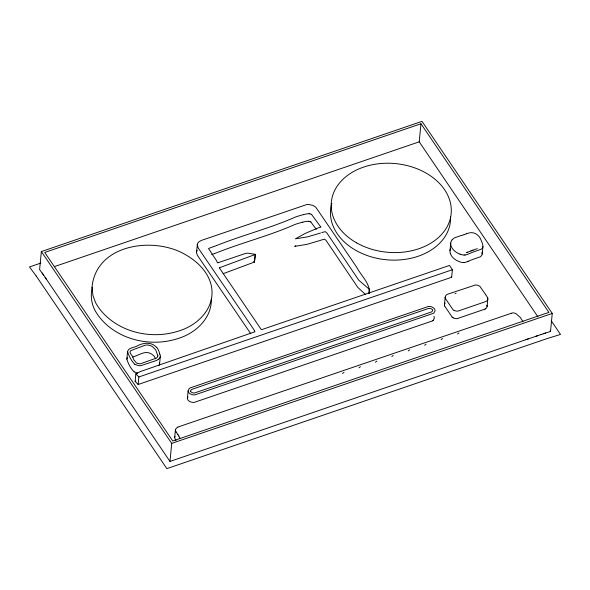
<?xml version="1.0" encoding="UTF-8"?>
<svg xmlns="http://www.w3.org/2000/svg" width="590" height="590" viewBox="0 0 590 590"><rect width="100%" height="100%" fill="white"/><g stroke="black" fill="none" stroke-linecap="round" stroke-linejoin="round"><path stroke-width="0.89" d="M156.534 347.34C151.276 341.381 142.573 342.724 136.379 346.374A17.715 13.098 5.5 0 1 135.198 346.817C132.462 347.753 128.207 348.166 127.588 351.633L126.857 359.155C128.185 363.661 130.7 368.477 134.055 371.811M127.588 351.633C128.908 356.139 131.423 360.955 134.786 364.288M177.863 427.079L176.255 428.288L175.422 429.845L174.647 437.802L175.311 439.454A18.061 13.356 5.5 0 0 175.931 440.369L176.019 440.487M175.378 430.088L176.034 431.924M468.158 261.348L470.857 260.161A15.583 11.527 5.5 0 1 471.838 259.784L480.12 256.871A8.061 5.959 5.5 0 0 480.725 256.584L482.089 254.828L482.015 252.085M482.229 254.076L482.967 246.296L482.583 244.061A70.321 52.008 5.5 0 0 481.233 240.543C479.729 235.484 474.441 231.413 469.079 232.954A26.285 19.441 5.5 0 0 466.609 233.743M188.107 390.934C188.299 393.641 191.765 394.776 194.11 394.961A3.4 2.515 5.5 0 0 194.656 394.909L194.752 394.894A1.704 1.261 5.5 0 0 195.025 394.828L432.876 313.504A2.316 1.718 5.5 0 0 433.259 313.334L433.355 313.268A4.152 3.068 5.5 0 0 434.048 312.693C437.389 309.507 432.293 306.166 429.041 306.417A3.333 2.471 5.5 0 0 428.547 306.468L428.428 306.483A1.527 1.128 5.5 0 0 428.148 306.557L190.364 387.851A2.294 1.696 5.5 0 0 189.943 388.036L189.855 388.102A4.064 3.009 5.5 0 0 189.161 388.677L188.144 390.683L187.384 398.464C187.539 401.185 191.049 402.306 193.38 402.491A3.4 2.515 5.5 0 0 193.926 402.439L194.029 402.417A1.704 1.261 5.5 0 0 194.302 402.358L432.146 321.034A2.316 1.718 5.5 0 0 432.536 320.864M369.303 293.296C370.395 283.443 360.91 275.604 356.655 267.137L315.753 207.149L312.774 205.313L308.481 204.435A5.561 4.115 5.5 0 0 307.095 204.516L307.051 204.524A3.85 2.847 5.5 0 0 306.431 204.671L201.677 240.314L198.919 241.745L197.48 243.559L196.477 252.395L197.303 255.19L250.728 333.675M197.222 244.533L198.122 247.815A22.693 16.786 5.5 0 0 198.594 248.545L253.589 329.198A39.574 29.271 5.5 0 1 254.334 330.37L254.423 330.525M545.949 332.908L550.514 331.499L552.255 313.43L422.005 121.363L41.352 251.561L39.611 269.623L43.151 274.439M219.399 267.919L261.193 329.463A3.127 2.308 5.5 0 0 262.299 329.434L449.499 265.434L452.382 269.733L451.66 277.256L138.149 384.488L135.11 381.391L135.833 373.861L137.853 372.865A15.709 11.616 5.5 0 0 138.185 372.688L140.332 371.597A4.897 3.621 5.5 0 1 140.59 371.494L253.707 332.192A57.569 42.576 5.5 0 0 254.887 331.757A8.452 6.254 5.5 0 0 254.806 331.469L254.467 330.614M138.149 384.488L138.879 376.958L135.833 373.861M159.521 364.355L160.355 356.338A3.385 2.5 5.5 0 0 160.362 356.006L159.956 354.214M528.411 338.852L169.979 461.446L171.72 443.378L41.352 251.561M223.057 273.731L254.452 262.026L255.315 254.334L248.611 253.25A6.77 5.008 5.5 0 0 245.956 253.376A10.259 7.589 5.5 0 0 244.651 253.722L218.632 262.55M254.452 262.026L255.315 254.334M368.898 293.451L369.303 289.27L358.698 280.125L326.897 233.013L325.274 231.649L322.501 232.357A11.269 8.334 5.5 0 1 321.852 232.593L321.749 232.63M537.918 316.852L419.225 141.829L420.965 123.76L44.729 252.446L172.759 440.988L545.713 313.438A13.732 10.155 5.5 0 1 546.06 313.327L548.929 312.457L420.965 123.76M444.447 304.772L445.17 297.242M450 250.654L450.723 243.132M487.104 306.431L487.834 298.901M187.384 398.464L187.93 396.886M174.655 437.618L175.024 436.526M482.952 246.546L482.473 248.095L481.447 249.054A8.061 5.959 5.5 0 1 480.843 249.341L472.561 252.255A15.583 11.527 5.5 0 0 471.58 252.638L468.88 253.818A14.971 11.07 5.5 0 1 465.119 255.02M126.857 359.155L127.396 357.68M160.355 356.338L160.244 356.825M196.5 252.063L197.171 250.337M92.246 287.669C90.403 295.096 91.303 303.149 94.784 309.971A54 39.943 5.5 0 0 97.918 315.082A71.508 52.894 5.5 0 0 102.726 320.96C119.46 338.69 145.804 345.452 169.404 340.769A63.742 47.148 5.5 0 0 179.087 338.173C195.976 332.863 211.935 317.877 211.309 299.064M452.191 239.806L453.268 238.744A12.81 9.477 5.5 0 1 454.588 237.807L461.299 235.469M433.333 320.223L434.417 318.054L433.93 316.306M158.26 359.399L158.017 359.583A9.034 6.682 5.5 0 1 156.011 360.623L141.091 365.594A4.071 3.009 5.5 0 1 138.377 365.579L134.837 364.325M342.554 373.47L343.985 372.371M358.978 367.828L360.409 366.737M375.395 362.194L376.826 361.095M391.819 356.559L393.25 355.46M408.236 350.917L409.667 349.818M424.66 345.283L426.091 344.184M441.084 339.641L442.507 338.549M457.501 334.006L458.932 332.908M432.676 320.768L432.654 320.783A4.152 3.068 5.5 0 0 433.325 320.223M295.841 245.728L294.683 246.369L306.129 244.489A14.669 10.849 5.5 0 0 307.316 244.245L319.802 240.565M135.11 381.391L135.87 381.015M466.211 252.756L477.332 248.626M467.25 252.365L467.774 252.144M369.303 289.27L369.709 289.107M255.175 254.504L219.392 267.779M218.595 244.754C243.95 234.768 270.486 228.109 295.443 217.031A68.034 50.32 5.5 0 1 299.949 215.586L303.526 214.59M217.872 252.284C243.22 242.298 269.763 235.639 294.72 224.561A68.034 50.32 5.5 0 1 299.219 223.116L302.795 222.12M217.968 245.005L216.382 245.602M217.238 252.527L214.878 253.42M215.992 245.75L208.513 248.479L216.287 260.315A9.285 6.866 5.5 0 1 216.84 261.363L217.105 262.034A4.668 3.451 5.5 0 0 217.585 262.889A6.261 4.632 5.5 0 0 218.617 262.535M214.487 253.567L211.721 254.563M466.609 233.736L464.124 234.658M470.923 250.787L471.44 250.603M178.047 427.005L511.397 313.238M543.294 333.763L545.706 332.981L541.096 334.523M40.828 263.088L29.5 266.968L36.182 275.958M54.31 266.643L419.225 141.829M138.879 376.958L452.382 269.733M484.678 309.212L457.965 318.357A8.739 6.461 5.5 0 1 457.412 318.526M484.759 309.182L485.253 308.998A3.164 2.338 5.5 0 0 485.474 308.894M171.72 443.378L552.255 313.43M535.786 336.33L541.222 334.478M525.956 339.693L538.242 335.496M456.107 293.304L455.089 293.643M320.355 240.381L321.13 240.123A11.269 8.334 5.5 0 0 321.779 239.887L324.53 239.179L325.982 240.3L357.732 287.33L365.291 294.329M472.509 250.241L473.047 250.064M320.525 233.035L307.707 236.797A12.184 9.012 5.5 0 1 306.859 236.966L295.406 238.839L304.676 233.714A17.634 13.046 5.5 0 1 305.281 233.397L318.585 227.755A10.568 7.817 5.5 0 1 320.2 227.253A5.937 4.388 5.5 0 0 320.872 227.12A9.293 6.874 5.5 0 0 320.554 226.685L311.542 214.413M132.359 356.965C138.303 355.947 144.115 350.431 150.273 353.381A12.235 9.049 5.5 0 1 151.755 354.162L154.042 356.08L155.731 358.831M511.655 313.165L512.887 312.862A2.249 1.667 5.5 0 1 513.138 312.825L515.653 313.408L519.244 316.506A16.07 11.881 5.5 0 0 519.849 317.036A3.024 2.235 5.5 0 1 520.409 317.7L521.826 319.78A25.916 19.168 5.5 0 1 522.548 320.99L522.961 321.889M465.09 254.946L464.124 255.013M463.888 262.521L463.401 262.543A8.688 6.431 5.5 0 1 459.404 261.687L456.874 260.581A16.491 12.191 5.5 0 1 451.055 255.109L450.288 253.302M137.64 373.138L134.114 371.855M253.538 261.518L254.592 261.864M460.089 254.216L457.597 253.058A16.446 12.169 5.5 0 1 451.984 247.933L451.136 246.141A11.07 8.186 5.5 0 1 452.11 239.769M452.147 317.066L444.845 306.298A10.554 7.803 5.5 0 1 444.676 306.018L444.676 306.018M310.812 221.943L316.247 229.311M42.119 273.008L43.763 275.338M177.878 434.469L176.653 432.839A18.061 13.356 5.5 0 1 176.034 431.924M36.189 275.98L166.852 468.637L546.635 338.741L560.5 334.427L551.244 320.776M43.719 275.272L169.979 461.446M45.179 277.418L46.345 279.136M550.079 330.857L550.514 331.499M451.298 276.725L451.66 277.256M485.489 294.358L479.869 286.356L478.092 285.361L475.643 284.926L447.729 294.181A11.417 8.444 5.5 0 0 447.132 294.44L447.05 294.476A4.794 3.547 5.5 0 0 445.391 296.785M485.688 294.668L487.488 297.441M159.433 362.511L159.632 363.536A3.385 2.5 5.5 0 1 159.625 363.86M468.121 261.304A14.197 10.502 5.5 0 1 463.924 262.631M450.31 253.302A11.004 8.142 5.5 0 1 450.48 248.833M450.568 216.714A60.195 44.523 5.5 0 1 385.012 259.63A60.195 44.523 5.5 0 1 331.823 203.432M159.551 364.362A8.26 6.114 5.5 0 1 158.931 365.498M486.905 305.229A4.241 3.134 5.5 0 1 487.119 305.804M487.008 305.812A4.735 3.503 5.5 0 1 485.445 308.865M457.427 318.578A4.469 3.304 5.5 0 1 453.408 317.833M453.297 317.929A3.99 2.95 5.5 0 1 452.124 317.073M444.631 306.004A4.056 3.002 5.5 0 1 444.58 304.315M444.668 304.315A4.794 3.547 5.5 0 1 445.162 303.009M309.042 221.405A3.333 2.463 5.5 0 1 310.827 221.929M308.327 221.294A3.54 2.618 5.5 0 1 309.049 221.339M302.818 222.157A20.082 14.853 5.5 0 1 308.312 221.228M160.281 356.832A8.26 6.114 5.5 0 1 158.223 359.369M156.726 347.267A24.846 18.379 5.5 0 1 159.713 354.221M177.856 434.476A11.262 8.326 5.5 0 1 178.859 436.054M180.23 438.665A12.161 8.99 5.5 0 1 178.903 436.054M464.109 234.643A18.172 13.437 5.5 0 1 461.314 235.499M464.124 255.057A8.688 6.431 5.5 0 1 460.126 254.165M445.303 296.785A4.056 3.002 5.5 0 0 445.354 298.474A10.554 7.803 5.5 0 0 445.568 298.776L452.869 309.536A3.99 2.95 5.5 0 0 454.027 310.399M454.13 310.303A4.469 3.304 5.5 0 0 458.157 311.048L485.481 301.66A7.161 5.295 5.5 0 0 485.976 301.475A3.164 2.338 5.5 0 0 486.197 301.365A4.735 3.503 5.5 0 0 487.731 298.282M487.554 297.559A3.415 2.53 5.5 0 1 487.819 298.274M303.548 214.627A20.082 14.853 5.5 0 1 309.042 213.698M309.049 213.772A3.54 2.618 5.5 0 1 309.772 213.809M309.765 213.875A3.333 2.463 5.5 0 1 311.557 214.399M92.04 287.19L92.94 295.487L95.506 302.441A54 39.943 5.5 0 0 98.641 307.552A71.508 52.894 5.5 0 0 103.449 313.43C120.19 331.16 146.527 337.923 170.127 333.239A63.742 47.148 5.5 0 0 179.817 330.643C196.706 325.333 212.666 310.355 212.031 291.534C211.522 275.796 199.686 262.963 186.728 255.426C155.576 235.83 96.096 243.368 92.04 287.19M190.541 391.192L191.425 392.217A7.611 5.627 5.5 0 0 192.156 392.623L194.103 393.11L210.63 387.519L422.211 315.156L431.585 311.911L432.337 311.181A5.413 4.005 5.5 0 0 432.595 310.65L432.684 309.772L432.05 309.271A7.788 5.76 5.5 0 0 431.076 308.732L429.085 308.268L212.297 382.32L191.617 389.459L190.902 390.167A5.111 3.783 5.5 0 0 190.659 390.691L190.541 391.192M157.921 355.969L157.147 357.466A7.53 5.568 5.5 0 1 156.475 358.086L140.037 363.912L137.315 363.396A6.261 4.632 5.5 0 1 136.364 362.806L133.937 360.018L132.492 356.338L130.434 353.476L130.007 352.112L130.648 350.659L145.052 345.224L147.928 344.936L150.996 345.851A12.235 9.049 5.5 0 1 152.486 346.632L155.708 349.877L157.921 355.969M356.589 242.844A60.195 44.523 5.5 0 0 451.062 214.583A60.195 44.523 5.5 0 0 366.088 166.306A60.195 44.523 5.5 0 0 356.589 242.844"/></g></svg>
